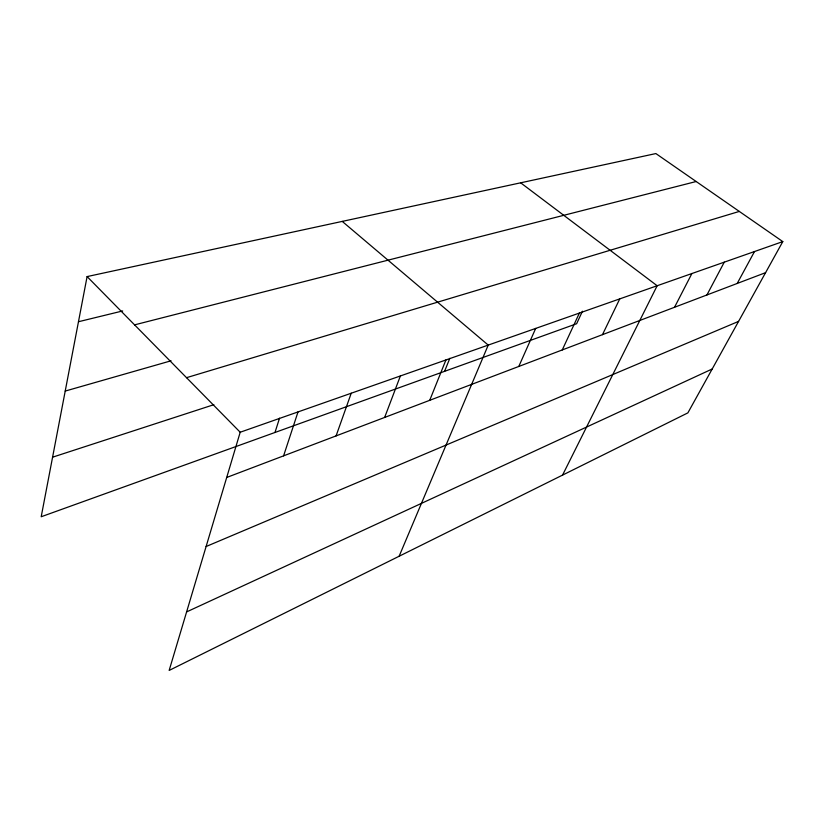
<?xml version="1.0" encoding="UTF-8"?>
<svg xmlns="http://www.w3.org/2000/svg" width="824" height="824" viewBox="0 0 824 824"><rect width="100%" height="100%" fill="white"/><g stroke="black" fill="none" stroke-linecap="round" stroke-linejoin="round"><path stroke-width="1.24" d="M782.8 241.597L240.196 432.239L169.147 670.437L687.875 412.876L782.8 241.597L655.873 153.563L87.097 276.586L41.2 516.751L576.625 323.729L582.455 311.214M274.989 432.466L279.532 418.18M283.59 455.847L298.01 411.928M336.079 435.906L351.23 393.223M384.643 417.449L400.382 375.96M429.716 400.32L445.928 359.954M444.569 371.336L449.832 358.296M399.125 556.251L488.23 345.091L342.248 221.398M518.79 366.464L535.693 328.416M562.256 349.942L579.396 313.058M602.478 334.657L619.761 298.875M562.545 475.108L657.161 285.743L520.655 182.804M674.526 307.27L691.903 273.527M706.92 294.961L724.275 262.156M737.202 283.456L754.506 251.536M186.605 611.913L712.194 368.998M206.113 546.518L738.572 321.391M226.703 477.467L765.578 272.672M52.581 457.186L213.859 404.687M186.533 377.68L739.303 211.428M65.22 391.07L171.052 360.799M134.58 324.862L696.177 181.517M78.476 321.731L122.673 310.947M87.097 276.586L240.196 432.239"/></g></svg>
